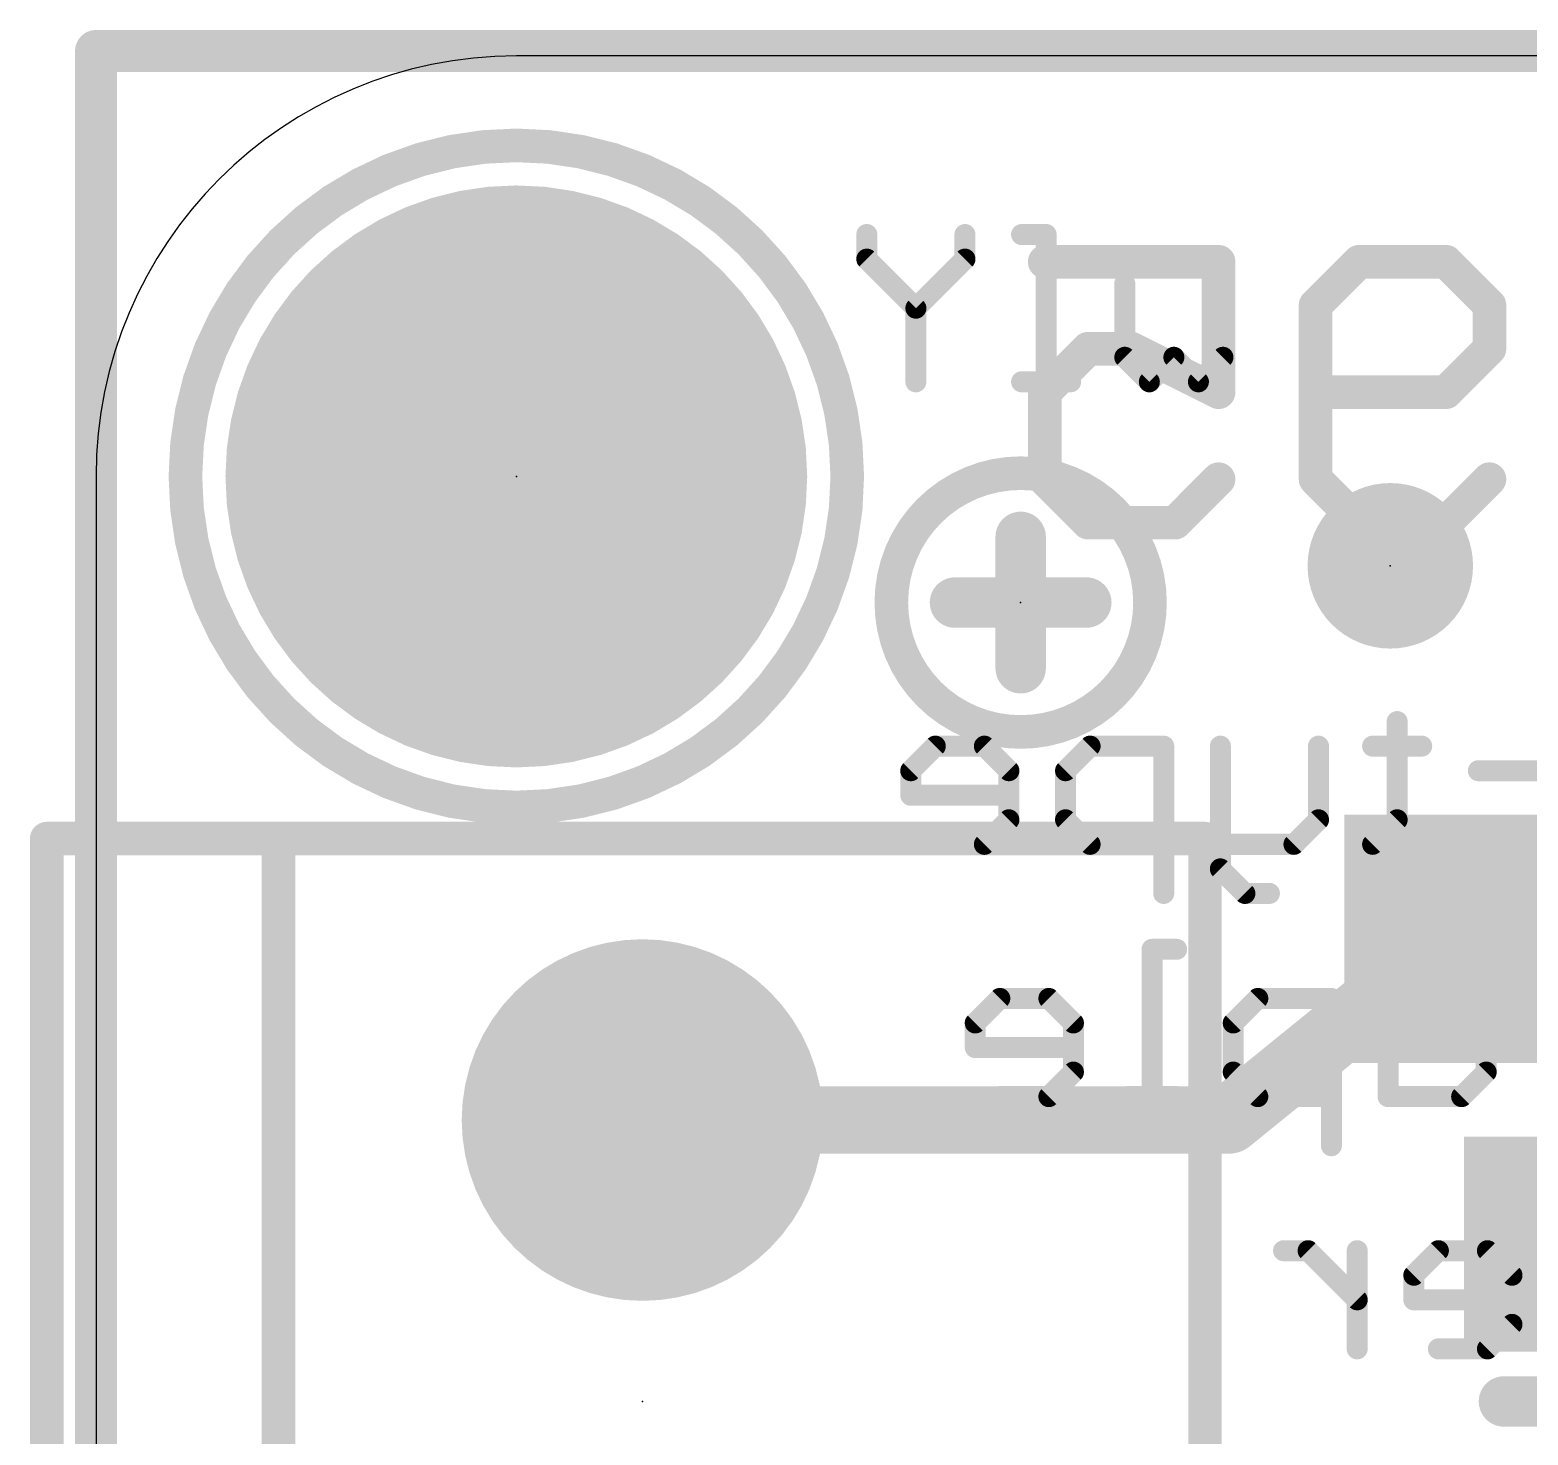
# Model space of a CAD drawing. Extents: x -0.4 to 20.3, y -0.1 to 16.7.
# Drawn here: x -0.4 to 8.65, y 8.18 to 16.67 of the extents above; entities that cross this region are included whole.
import ezdxf

# ---------------------------------------------------------------- set-up
doc = ezdxf.new("R2010")
doc.units = 0
for name, color, linetype in [('1', 12, 'CONTINUOUS'), ('16', 132, 'CONTINUOUS'), ('17', 110, 'CONTINUOUS'), ('20', 53, 'CONTINUOUS'), ('21', 40, 'CONTINUOUS'), ('22', 6, 'CONTINUOUS'), ('23', 40, 'CONTINUOUS')]:
    doc.layers.add(name, color=color, linetype=linetype)

# ---------------------------------------------------------------- blocks, each defined once
blk = doc.blocks.new('RECT')
blk.add_solid([(-0.5, -0.5), (0.5, -0.5), (-0.5, 0.5), (0.5, 0.5)])
blk = doc.blocks.new('PIE')
at = {"const_width": 0.5}
blk.add_lwpolyline([(0, -0.25, 1), (0, 0.25, 1), (0, -0.25)], format="xyb", dxfattribs=at)
blk = doc.blocks.new('ROUNDP')
at = {"const_width": 0.5}
blk.add_lwpolyline([(0, -0.25, 1), (0, 0.25, 1), (0, -0.25)], format="xyb", dxfattribs=at)

msp = doc.modelspace()

# ---------------------------------------------------------------- linework, layer by layer
at = {"layer": '1'}
for points, const_width in [([(0, 16.54), (20.214, 16.54)], 0.254), ([(0, 0), (0, 16.54)], 0.254), ([(6.846, 10.082), (8.194, 11.176)], 0.4064), ([(3.302, 10.082), (6.846, 10.082)], 0.4064)]:
    msp.add_lwpolyline(points, dxfattribs=dict(at, const_width=const_width))
for points, const_width in [([(0, 16.6035, 1), (0, 16.4765)], 0.127), ([(0.0635, 16.54, 1), (-0.0635, 16.54)], 0.127), ([(8.258, 11.0971, 1), (8.13, 11.2549)], 0.2032), ([(3.302, 10.1836, 1), (3.302, 9.9804)], 0.2032), ([(6.782, 10.1609, 1), (6.91, 10.0031)], 0.2032), ([(6.846, 9.9804, 1), (6.846, 10.1836)], 0.2032)]:
    msp.add_lwpolyline(points, format="xyb", dxfattribs=dict(at, const_width=const_width))
at = {"layer": '16', "const_width": 0.254}
for points in [[(0, 16.54), (20.214, 16.54)], [(0, 0), (0, 16.54)]]:
    msp.add_lwpolyline(points, dxfattribs=at)
at = {"layer": '16', "const_width": 0.127}
for points in [[(0, 16.6035, 1), (0, 16.4765)], [(0.0635, 16.54, 1), (-0.0635, 16.54)]]:
    msp.add_lwpolyline(points, format="xyb", dxfattribs=at)
at = {"layer": '20'}
for p, q in [((17.78, 16.51), (2.54, 16.51)), ((0, 13.97), (0, 2.54))]:
    msp.add_line(p, q, dxfattribs=at)
msp.add_arc((2.54, 13.97), 2.54, 90, 180, dxfattribs=at)
at = {"layer": '21'}
for points, const_width in [([(2.54, 11.97, 1), (2.54, 15.97, 1), (2.54, 11.97)], 0.2032), ([(4.6899, 15.4313, 1), (4.6264, 15.4313)], 0.0635), ([(5.2831, 15.4313, 1), (5.2196, 15.4313)], 0.0635), ([(5.5937, 15.463, 1), (5.5937, 15.3995)], 0.0635), ([(5.7737, 15.4313, 1), (5.7102, 15.4313)], 0.0635), ([(5.742, 15.3995, 1), (5.742, 15.463)], 0.0635), ([(4.6806, 15.3054, 1), (4.6357, 15.2605)], 0.0635), ([(4.6264, 15.283, 1), (4.6899, 15.283)], 0.0635), ([(5.2196, 15.283, 1), (5.2831, 15.283)], 0.0635), ([(5.2738, 15.2605, 1), (5.2289, 15.3054)], 0.0635), ([(6.2491, 15.1347, 1), (6.1856, 15.1347)], 0.0635), ([(6.8423, 15.1347, 1), (6.7788, 15.1347)], 0.0635), ([(4.9865, 14.9864, 1), (4.923, 14.9864)], 0.0635), ([(4.9323, 15.0088, 1), (4.9772, 14.9639)], 0.0635), ([(4.9323, 14.9639, 1), (4.9772, 15.0088)], 0.0635), ([(6.1856, 14.6898, 1), (6.2491, 14.6898)], 0.0635), ([(6.2398, 14.7122, 1), (6.1949, 14.6673)], 0.0635), ([(6.5364, 14.7122, 1), (6.4915, 14.6673)], 0.0635), ([(6.5364, 14.6673, 1), (6.4915, 14.7122)], 0.0635), ([(6.7788, 14.6898, 1), (6.8423, 14.6898)], 0.0635), ([(6.833, 14.6673, 1), (6.7881, 14.7122)], 0.0635), ([(5.5937, 14.5733, 1), (5.5937, 14.5098)], 0.0635), ([(5.8902, 14.5098, 1), (5.8902, 14.5733)], 0.0635), ([(6.3432, 14.564, 1), (6.3881, 14.519)], 0.0635), ([(6.3432, 14.519, 1), (6.3881, 14.564)], 0.0635), ([(6.6398, 14.564, 1), (6.6847, 14.519)], 0.0635), ([(6.6398, 14.519, 1), (6.6847, 14.564)], 0.0635), ([(4.923, 14.5415, 1), (4.9865, 14.5415)], 0.0635), ([(5.7102, 14.5415, 1), (5.7737, 14.5415)], 0.0635), ([(5.588, 12.4263, 1), (5.588, 13.9897, 1), (5.588, 12.4263)], 0.2032), ([(5.6642, 13.6048, 1), (5.5118, 13.6048)], 0.1524), ([(5.1911, 13.2842, 1), (5.1911, 13.1318)], 0.1524), ([(5.9848, 13.1318, 1), (5.9848, 13.2842)], 0.1524), ([(5.5118, 12.8112, 1), (5.6642, 12.8112)], 0.1524), ([(-0.298, 11.8328, 1), (-0.298, 11.7312)], 0.1016), ([(-0.2472, 11.782, 1), (-0.3488, 11.782)], 0.1016), ([(1.102, 11.8328, 1), (1.102, 11.7312)], 0.1016), ([(1.1528, 11.782, 1), (1.0512, 11.782)], 0.1016), ([(1.102, 11.7312, 1), (1.102, 11.8328)], 0.1016), ([(6.7528, 11.782, 1), (6.6512, 11.782)], 0.1016), ([(6.702, 11.7312, 1), (6.702, 11.8328)], 0.1016), ([(8.509, 8.4582, 1), (8.509, 8.3058)], 0.1524)]:
    msp.add_lwpolyline(points, format="xyb", dxfattribs=dict(at, const_width=const_width))
for points, const_width in [([(4.6581, 15.4313), (4.6581, 15.283)], 0.127), ([(5.2513, 15.283), (5.2513, 15.4313)], 0.127), ([(5.5937, 15.4313), (5.742, 15.4313)], 0.127), ([(5.742, 15.4313), (5.742, 14.5415)], 0.127), ([(4.6581, 15.283), (4.9547, 14.9864)], 0.127), ([(4.9547, 14.9864), (5.2513, 15.283)], 0.127), ([(6.2173, 15.1347), (6.2173, 14.6898)], 0.127), ([(6.8105, 14.6898), (6.8105, 15.1347)], 0.127), ([(4.9547, 14.9864), (4.9547, 14.5415)], 0.127), ([(6.2173, 14.6898), (6.3656, 14.5415)], 0.127), ([(6.3656, 14.5415), (6.5139, 14.6898)], 0.127), ([(6.5139, 14.6898), (6.6622, 14.5415)], 0.127), ([(6.6622, 14.5415), (6.8105, 14.6898)], 0.127), ([(5.5937, 14.5415), (5.8902, 14.5415)], 0.127), ([(5.588, 13.6048), (5.588, 12.8112)], 0.3048), ([(5.9848, 13.208), (5.1911, 13.208)], 0.3048), ([(1.102, 11.782), (-0.298, 11.782)], 0.2032), ([(-0.298, 11.782), (-0.298, 4.782)], 0.2032), ([(6.702, 11.782), (1.102, 11.782)], 0.2032), ([(1.102, 11.782), (1.102, 4.782)], 0.2032), ([(6.702, 4.782), (6.702, 11.782)], 0.2032), ([(9.525, 8.382), (8.509, 8.382)], 0.3048)]:
    msp.add_lwpolyline(points, dxfattribs=dict(at, const_width=const_width))
at = {"layer": '22'}
for points, const_width in [([(5.7333, 15.2667), (6.7841, 15.2667)], 0.2032), ([(6.7841, 15.2667), (6.7841, 14.4787)], 0.2032), ([(7.3705, 15.0041), (7.6332, 15.2667)], 0.2032), ([(7.6332, 15.2667), (8.1586, 15.2667)], 0.2032), ([(8.1586, 15.2667), (8.4213, 15.0041)], 0.2032), ([(7.3705, 13.9533), (7.3705, 15.0041)], 0.2032), ([(8.4213, 15.0041), (8.4213, 14.7414)], 0.2032), ([(5.996, 14.7414), (5.7333, 14.4787)], 0.2032), ([(6.2587, 14.7414), (5.996, 14.7414)], 0.2032), ([(6.7841, 14.4787), (6.2587, 14.7414)], 0.2032), ([(8.4213, 14.7414), (8.1586, 14.4787)], 0.2032), ([(5.7333, 14.4787), (5.7333, 13.9533)], 0.2032), ([(8.1586, 14.4787), (7.3705, 14.4787)], 0.2032), ([(5.7333, 13.9533), (5.996, 13.6906)], 0.2032), ([(6.5214, 13.6906), (6.7841, 13.9533)], 0.2032), ([(7.6332, 13.6906), (7.3705, 13.9533)], 0.2032), ([(8.4213, 13.9533), (8.1586, 13.6906)], 0.2032), ([(5.996, 13.6906), (6.5214, 13.6906)], 0.2032), ([(8.1586, 13.6906), (7.6332, 13.6906)], 0.2032), ([(7.8634, 12.489), (7.8634, 11.8958)], 0.127), ([(5.0721, 12.3407), (4.9238, 12.1924)], 0.127), ([(5.3687, 12.3407), (5.0721, 12.3407)], 0.127), ([(5.517, 12.1924), (5.3687, 12.3407)], 0.127), ([(6.0076, 12.3407), (5.8593, 12.1924)], 0.127), ([(6.4525, 12.3407), (6.0076, 12.3407)], 0.127), ([(6.4525, 11.4509), (6.4525, 12.3407)], 0.127), ([(6.7949, 12.3407), (6.7949, 11.5992)], 0.127), ([(7.388, 12.3407), (7.388, 11.8958)], 0.127), ([(8.0117, 12.3407), (7.7151, 12.3407)], 0.127), ([(4.9238, 12.1924), (4.9238, 12.0441)], 0.127), ([(5.517, 11.8958), (5.517, 12.1924)], 0.127), ([(5.8593, 12.1924), (5.8593, 11.8958)], 0.127), ([(8.9472, 12.1924), (8.3541, 12.1924)], 0.127), ([(4.9238, 12.0441), (5.517, 12.0441)], 0.127), ([(5.3687, 11.7475), (5.517, 11.8958)], 0.127), ([(5.8593, 11.8958), (6.0076, 11.7475)], 0.127), ([(7.388, 11.8958), (7.2397, 11.7475)], 0.127), ([(7.8634, 11.8958), (7.7151, 11.7475)], 0.127), ([(5.0721, 11.7475), (5.3687, 11.7475)], 0.127), ([(6.0076, 11.7475), (6.4525, 11.7475)], 0.127), ([(7.2397, 11.7475), (6.7949, 11.7475)], 0.127), ([(6.7949, 11.5992), (6.9432, 11.4509)], 0.127), ([(6.9432, 11.4509), (7.0914, 11.4509)], 0.127), ([(6.5305, 11.1133), (6.3822, 11.1133)], 0.127), ([(6.3822, 11.1133), (6.3822, 10.2235)], 0.127), ([(5.4619, 10.8167), (5.3136, 10.6684)], 0.127), ([(5.7585, 10.8167), (5.4619, 10.8167)], 0.127), ([(5.9068, 10.6684), (5.7585, 10.8167)], 0.127), ([(7.0211, 10.8167), (6.8728, 10.6684)], 0.127), ([(7.466, 10.8167), (7.0211, 10.8167)], 0.127), ([(7.466, 9.9269), (7.466, 10.8167)], 0.127), ([(7.8083, 10.2235), (7.8083, 10.8167)], 0.127), ([(8.4015, 10.8167), (8.4015, 10.3718)], 0.127), ([(5.3136, 10.6684), (5.3136, 10.5201)], 0.127), ([(5.9068, 10.3718), (5.9068, 10.6684)], 0.127), ([(6.8728, 10.6684), (6.8728, 10.3718)], 0.127), ([(5.3136, 10.5201), (5.9068, 10.5201)], 0.127), ([(5.7585, 10.2235), (5.9068, 10.3718)], 0.127), ([(6.8728, 10.3718), (7.0211, 10.2235)], 0.127), ([(8.4015, 10.3718), (8.2532, 10.2235)], 0.127), ([(5.4619, 10.2235), (5.7585, 10.2235)], 0.127), ([(6.5305, 10.2235), (6.2339, 10.2235)], 0.127), ([(7.0211, 10.2235), (7.466, 10.2235)], 0.127), ([(8.2532, 10.2235), (7.8083, 10.2235)], 0.127), ([(7.3253, 9.2927), (7.177, 9.2927)], 0.127), ([(7.6219, 8.9961), (7.3253, 9.2927)], 0.127), ([(7.6219, 8.6995), (7.6219, 9.2927)], 0.127), ([(8.1126, 9.2927), (7.9643, 9.1444)], 0.127), ([(8.4091, 9.2927), (8.1126, 9.2927)], 0.127), ([(8.5574, 9.1444), (8.4091, 9.2927)], 0.127), ([(7.9643, 9.1444), (7.9643, 8.9961)], 0.127), ([(8.5574, 8.8478), (8.5574, 9.1444)], 0.127), ([(7.9643, 8.9961), (8.5574, 8.9961)], 0.127), ([(8.4091, 8.6995), (8.5574, 8.8478)], 0.127), ([(8.1126, 8.6995), (8.4091, 8.6995)], 0.127)]:
    msp.add_lwpolyline(points, dxfattribs=dict(at, const_width=const_width))
for points, const_width in [([(5.7333, 15.3175, 1), (5.7333, 15.2159)], 0.1016), ([(6.8349, 15.2667, 1), (6.7333, 15.2667)], 0.1016), ([(6.7841, 15.2159, 1), (6.7841, 15.3175)], 0.1016), ([(7.6332, 15.3175, 1), (7.6332, 15.2159)], 0.1016), ([(7.6691, 15.2308, 1), (7.5973, 15.3027)], 0.1016), ([(8.1945, 15.3027, 1), (8.1226, 15.2308)], 0.1016), ([(8.1586, 15.2159, 1), (8.1586, 15.3175)], 0.1016), ([(7.4213, 15.0041, 1), (7.3197, 15.0041)], 0.1016), ([(7.3346, 15.04, 1), (7.4064, 14.9681)], 0.1016), ([(8.4721, 15.0041, 1), (8.3704, 15.0041)], 0.1016), ([(8.3853, 14.9681, 1), (8.4572, 15.04)], 0.1016), ([(5.996, 14.7922, 1), (5.996, 14.6906)], 0.1016), ([(6.0319, 14.7054, 1), (5.9601, 14.7773)], 0.1016), ([(6.2814, 14.7868, 1), (6.236, 14.6959)], 0.1016), ([(6.2587, 14.6906, 1), (6.2587, 14.7922)], 0.1016), ([(8.3704, 14.7414, 1), (8.4721, 14.7414)], 0.1016), ([(8.4572, 14.7054, 1), (8.3853, 14.7773)], 0.1016), ([(5.7841, 14.4787, 1), (5.6825, 14.4787)], 0.1016), ([(7.3705, 14.5295, 1), (7.3705, 14.4279)], 0.1016), ([(8.1586, 14.4279, 1), (8.1586, 14.5295)], 0.1016), ([(5.6974, 14.5146, 1), (5.7693, 14.4428)], 0.1016), ([(6.7333, 14.4787, 1), (6.8349, 14.4787)], 0.1016), ([(6.7614, 14.4332, 1), (6.8068, 14.5241)], 0.1016), ([(8.1226, 14.5146, 1), (8.1945, 14.4428)], 0.1016), ([(5.7693, 13.9892, 1), (5.6974, 13.9174)], 0.1016), ([(6.82, 13.9174, 1), (6.7482, 13.9892)], 0.1016), ([(7.4064, 13.9892, 1), (7.3346, 13.9174)], 0.1016), ([(8.4572, 13.9174, 1), (8.3853, 13.9892)], 0.1016), ([(5.6825, 13.9533, 1), (5.7841, 13.9533)], 0.1016), ([(7.3197, 13.9533, 1), (7.4213, 13.9533)], 0.1016), ([(5.996, 13.7414, 1), (5.996, 13.6398)], 0.1016), ([(5.9601, 13.6547, 1), (6.0319, 13.7265)], 0.1016), ([(6.4855, 13.7265, 1), (6.5573, 13.6547)], 0.1016), ([(6.5214, 13.6398, 1), (6.5214, 13.7414)], 0.1016), ([(7.6332, 13.7414, 1), (7.6332, 13.6398)], 0.1016), ([(7.5973, 13.6547, 1), (7.6691, 13.7265)], 0.1016), ([(8.1226, 13.7265, 1), (8.1945, 13.6547)], 0.1016), ([(8.1586, 13.6398, 1), (8.1586, 13.7414)], 0.1016), ([(7.8952, 12.489, 1), (7.8317, 12.489)], 0.0635), ([(5.0721, 12.3724, 1), (5.0721, 12.3089)], 0.0635), ([(5.0946, 12.3182, 1), (5.0497, 12.3631)], 0.0635), ([(5.3912, 12.3631, 1), (5.3462, 12.3182)], 0.0635), ([(5.3687, 12.3089, 1), (5.3687, 12.3724)], 0.0635), ([(6.0076, 12.3724, 1), (6.0076, 12.3089)], 0.0635), ([(6.0301, 12.3182, 1), (5.9852, 12.3631)], 0.0635), ([(6.4843, 12.3407, 1), (6.4208, 12.3407)], 0.0635), ([(6.4525, 12.3089, 1), (6.4525, 12.3724)], 0.0635), ([(6.8266, 12.3407, 1), (6.7631, 12.3407)], 0.0635), ([(7.4198, 12.3407, 1), (7.3563, 12.3407)], 0.0635), ([(7.7151, 12.3724, 1), (7.7151, 12.3089)], 0.0635), ([(8.0117, 12.3089, 1), (8.0117, 12.3724)], 0.0635), ([(4.9556, 12.1924, 1), (4.8921, 12.1924)], 0.0635), ([(4.9014, 12.2148, 1), (4.9463, 12.1699)], 0.0635), ([(5.5487, 12.1924, 1), (5.4852, 12.1924)], 0.0635), ([(5.4945, 12.1699, 1), (5.5394, 12.2148)], 0.0635), ([(5.8911, 12.1924, 1), (5.8276, 12.1924)], 0.0635), ([(5.8369, 12.2148, 1), (5.8818, 12.1699)], 0.0635), ([(8.3541, 12.2241, 1), (8.3541, 12.1606)], 0.0635), ([(4.9238, 12.0758, 1), (4.9238, 12.0123)], 0.0635), ([(4.8921, 12.0441, 1), (4.9556, 12.0441)], 0.0635), ([(5.517, 12.0123, 1), (5.517, 12.0758)], 0.0635), ([(5.5394, 11.8733, 1), (5.4945, 11.9182)], 0.0635), ([(5.8818, 11.9182, 1), (5.8369, 11.8733)], 0.0635), ([(7.4105, 11.8733, 1), (7.3656, 11.9182)], 0.0635), ([(7.8859, 11.8733, 1), (7.841, 11.9182)], 0.0635), ([(5.4852, 11.8958, 1), (5.5487, 11.8958)], 0.0635), ([(5.8276, 11.8958, 1), (5.8911, 11.8958)], 0.0635), ([(7.3563, 11.8958, 1), (7.4198, 11.8958)], 0.0635), ([(7.8317, 11.8958, 1), (7.8952, 11.8958)], 0.0635), ([(5.0721, 11.7793, 1), (5.0721, 11.7157)], 0.0635), ([(5.3462, 11.77, 1), (5.3912, 11.725)], 0.0635), ([(5.3687, 11.7157, 1), (5.3687, 11.7793)], 0.0635), ([(6.0076, 11.7793, 1), (6.0076, 11.7157)], 0.0635), ([(5.9852, 11.725, 1), (6.0301, 11.77)], 0.0635), ([(6.4525, 11.7157, 1), (6.4525, 11.7793)], 0.0635), ([(6.7949, 11.7793, 1), (6.7949, 11.7157)], 0.0635), ([(7.2173, 11.77, 1), (7.2622, 11.725)], 0.0635), ([(7.2397, 11.7157, 1), (7.2397, 11.7793)], 0.0635), ([(7.6927, 11.77, 1), (7.7376, 11.725)], 0.0635), ([(6.7631, 11.5992, 1), (6.8266, 11.5992)], 0.0635), ([(6.8173, 11.6217, 1), (6.7724, 11.5768)], 0.0635), ([(6.9432, 11.4827, 1), (6.9432, 11.4192)], 0.0635), ([(6.9207, 11.4285, 1), (6.9656, 11.4734)], 0.0635), ([(7.0914, 11.4192, 1), (7.0914, 11.4827)], 0.0635), ([(6.4208, 11.4509, 1), (6.4843, 11.4509)], 0.0635), ([(6.4139, 11.1133, 1), (6.3504, 11.1133)], 0.0635), ([(6.3822, 11.145, 1), (6.3822, 11.0815)], 0.0635), ([(6.5305, 11.0815, 1), (6.5305, 11.145)], 0.0635), ([(5.4619, 10.8484, 1), (5.4619, 10.7849)], 0.0635), ([(5.4844, 10.7942, 1), (5.4395, 10.8391)], 0.0635), ([(5.781, 10.8391, 1), (5.7361, 10.7942)], 0.0635), ([(5.7585, 10.7849, 1), (5.7585, 10.8484)], 0.0635), ([(7.0211, 10.8484, 1), (7.0211, 10.7849)], 0.0635), ([(7.0436, 10.7942, 1), (6.9987, 10.8391)], 0.0635), ([(7.4977, 10.8167, 1), (7.4342, 10.8167)], 0.0635), ([(7.466, 10.7849, 1), (7.466, 10.8484)], 0.0635), ([(7.8401, 10.8167, 1), (7.7766, 10.8167)], 0.0635), ([(8.4333, 10.8167, 1), (8.3698, 10.8167)], 0.0635), ([(5.3454, 10.6684, 1), (5.2819, 10.6684)], 0.0635), ([(5.2912, 10.6908, 1), (5.3361, 10.6459)], 0.0635), ([(5.9385, 10.6684, 1), (5.875, 10.6684)], 0.0635), ([(5.8843, 10.6459, 1), (5.9292, 10.6908)], 0.0635), ([(6.9046, 10.6684, 1), (6.8411, 10.6684)], 0.0635), ([(6.8504, 10.6908, 1), (6.8953, 10.6459)], 0.0635), ([(5.3136, 10.5518, 1), (5.3136, 10.4883)], 0.0635), ([(5.2819, 10.5201, 1), (5.3454, 10.5201)], 0.0635), ([(5.9068, 10.4883, 1), (5.9068, 10.5518)], 0.0635), ([(5.9292, 10.3493, 1), (5.8843, 10.3942)], 0.0635), ([(6.8953, 10.3942, 1), (6.8504, 10.3493)], 0.0635), ([(8.424, 10.3493, 1), (8.3791, 10.3942)], 0.0635), ([(5.875, 10.3718, 1), (5.9385, 10.3718)], 0.0635), ([(6.8411, 10.3718, 1), (6.9046, 10.3718)], 0.0635), ([(8.3698, 10.3718, 1), (8.4333, 10.3718)], 0.0635), ([(5.4619, 10.2553, 1), (5.4619, 10.1918)], 0.0635), ([(5.7361, 10.246, 1), (5.781, 10.201)], 0.0635), ([(5.7585, 10.1918, 1), (5.7585, 10.2553)], 0.0635), ([(6.2339, 10.2553, 1), (6.2339, 10.1918)], 0.0635), ([(6.3504, 10.2235, 1), (6.4139, 10.2235)], 0.0635), ([(6.5305, 10.1918, 1), (6.5305, 10.2553)], 0.0635), ([(7.0211, 10.2553, 1), (7.0211, 10.1918)], 0.0635), ([(6.9987, 10.201, 1), (7.0436, 10.246)], 0.0635), ([(7.466, 10.1918, 1), (7.466, 10.2553)], 0.0635), ([(7.8083, 10.2553, 1), (7.8083, 10.1918)], 0.0635), ([(7.7766, 10.2235, 1), (7.8401, 10.2235)], 0.0635), ([(8.2308, 10.246, 1), (8.2757, 10.201)], 0.0635), ([(8.2532, 10.1918, 1), (8.2532, 10.2553)], 0.0635), ([(7.4342, 9.9269, 1), (7.4977, 9.9269)], 0.0635), ([(7.177, 9.3244, 1), (7.177, 9.2609)], 0.0635), ([(7.3478, 9.3151, 1), (7.3029, 9.2702)], 0.0635), ([(7.3253, 9.2609, 1), (7.3253, 9.3244)], 0.0635), ([(7.6537, 9.2927, 1), (7.5902, 9.2927)], 0.0635), ([(8.1126, 9.3244, 1), (8.1126, 9.2609)], 0.0635), ([(8.135, 9.2702, 1), (8.0901, 9.3151)], 0.0635), ([(8.4316, 9.3151, 1), (8.3867, 9.2702)], 0.0635), ([(8.4091, 9.2609, 1), (8.4091, 9.3244)], 0.0635), ([(7.996, 9.1444, 1), (7.9325, 9.1444)], 0.0635), ([(7.9418, 9.1668, 1), (7.9867, 9.1219)], 0.0635), ([(8.5892, 9.1444, 1), (8.5257, 9.1444)], 0.0635), ([(8.535, 9.1219, 1), (8.5799, 9.1668)], 0.0635), ([(7.9643, 9.0278, 1), (7.9643, 8.9643)], 0.0635), ([(8.5574, 8.9643, 1), (8.5574, 9.0278)], 0.0635), ([(7.5995, 8.9736, 1), (7.6444, 9.0185)], 0.0635), ([(7.9325, 8.9961, 1), (7.996, 8.9961)], 0.0635), ([(8.5257, 8.8478, 1), (8.5892, 8.8478)], 0.0635), ([(8.5799, 8.8253, 1), (8.535, 8.8702)], 0.0635), ([(7.5902, 8.6995, 1), (7.6537, 8.6995)], 0.0635), ([(8.1126, 8.7313, 1), (8.1126, 8.6677)], 0.0635), ([(8.3867, 8.722, 1), (8.4316, 8.677)], 0.0635), ([(8.4091, 8.6677, 1), (8.4091, 8.7313)], 0.0635)]:
    msp.add_lwpolyline(points, format="xyb", dxfattribs=dict(at, const_width=const_width))
at = {"layer": '23'}
for p in [(2.54, 13.97), (7.822, 13.43), (5.588, 13.208), (3.302, 8.382)]:
    msp.add_point(p, dxfattribs=at)

# ---------------------------------------------------------------- block references
at = {"layer": '1'}
msp.add_blockref('PIE', (7.822, 13.43), dxfattribs=at)
at = {"layer": '1', "xscale": 1.3, "yscale": 1.5}
msp.add_blockref('RECT', (8.194, 11.176), dxfattribs=at)
at = {"layer": '1', "xscale": 1.3, "yscale": 1.5, "rotation": 270}
msp.add_blockref('RECT', (9.017, 9.332), dxfattribs=at)
at = {"layer": '17', "xscale": 3.516, "yscale": 3.516}
msp.add_blockref('ROUNDP', (2.54, 13.97), dxfattribs=at)
msp.add_blockref('ROUNDP', (2.54, 13.97), dxfattribs=at)
at = {"layer": '17', "xscale": 2.1844, "yscale": 2.1844, "rotation": 270}
msp.add_blockref('ROUNDP', (3.302, 10.082), dxfattribs=at)
msp.add_blockref('ROUNDP', (3.302, 10.082), dxfattribs=at)

doc.saveas('drawing.dxf')
